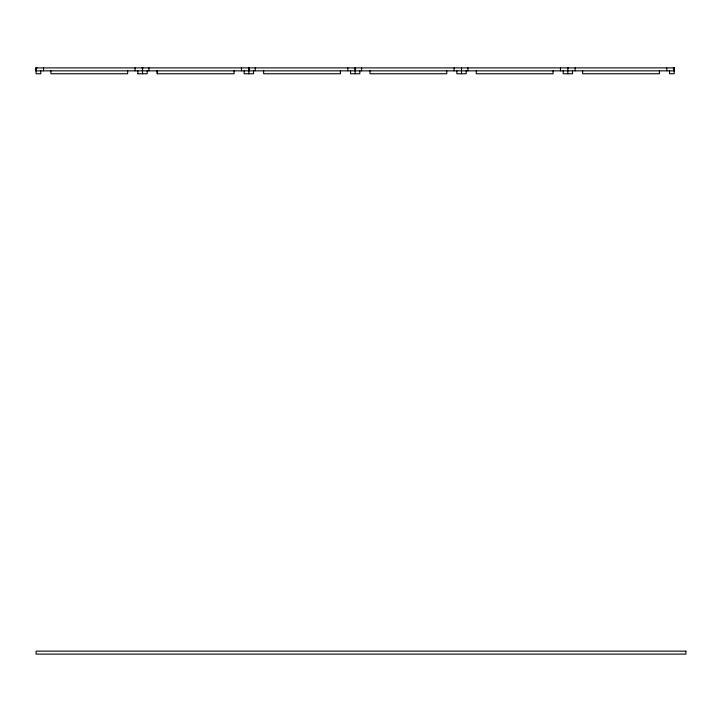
<?xml version="1.0" encoding="UTF-8"?>
<svg xmlns="http://www.w3.org/2000/svg" width="722" height="722" viewBox="0 0 722 722"><rect width="100%" height="100%" fill="white"/><g stroke="black" fill="none" stroke-linecap="round" stroke-linejoin="round"><path stroke-width="1.08" d="M142.433 70.846L142.532 67.895L142.523 73.752M248.765 67.895L248.765 70.846L249.027 67.895M248.855 67.895L248.855 73.752M355.188 70.846L355.188 67.895L355.188 73.752M461.511 67.895L461.52 73.752M567.844 67.895L567.844 73.752M37.084 67.895L36.1 67.895L36.1 70.846L674.177 70.846L674.186 67.895L673.292 67.895M674.158 70.846L674.158 67.895L36.118 67.895L36.1 73.752L40.757 73.752L40.757 70.846M141.99 67.895L142.974 67.895M567.402 67.895L568.295 67.895M137.785 73.752L147.18 73.752L147.18 70.846M36.118 67.895L36.127 70.846M674.177 67.895L674.177 73.752L669.529 73.752L669.529 70.846M666.758 67.895L666.758 70.846M659.412 70.846L659.412 73.752L582.618 73.752L582.618 70.846M575.199 67.895L575.199 70.846M572.501 70.846L572.501 73.752L563.196 73.752L563.196 70.846M560.48 67.895L560.48 70.846M553.079 70.846L553.079 73.752L476.285 73.752L476.285 70.846M467.91 67.895L467.91 70.846M466.168 70.846L466.168 73.752L456.864 73.752L456.864 70.846M454.147 67.895L454.147 70.846M446.747 70.846L446.747 73.752L369.953 73.752L369.953 70.846M361.578 67.895L361.578 70.846M359.836 70.846L359.836 73.752L350.54 73.752L350.54 70.846M347.814 67.895L347.814 70.846M340.423 70.846L340.423 73.752L263.629 73.752L263.629 70.846M255.245 67.895L255.245 70.846M253.512 70.846L253.512 73.752L244.108 73.752L244.207 70.846M241.482 67.895L241.482 70.846M234.09 70.846L234.09 73.752L157.197 73.752L157.197 70.846M157.297 70.846L157.297 73.752M148.922 67.895L148.922 70.846M137.785 70.846L137.875 73.752M135.086 67.895L135.086 70.846M127.668 70.846L127.668 73.752L50.874 73.752L50.874 70.846M43.519 67.895L43.519 70.846M685.9 651.154L36.1 651.154L36.1 654.105L685.9 654.105L685.9 651.154M36.217 70.846L36.208 67.895L36.199 70.846"/></g></svg>
